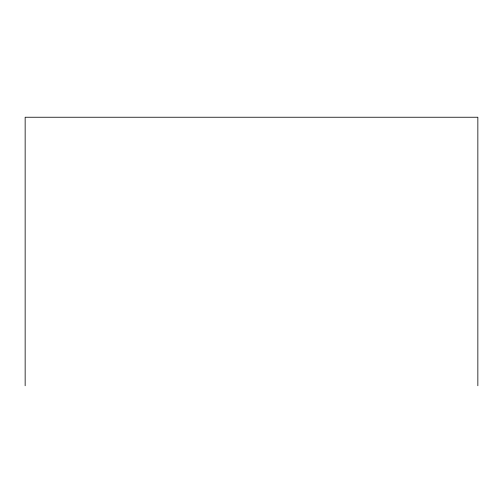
<?xml version="1.0" encoding="UTF-8"?>
<svg xmlns="http://www.w3.org/2000/svg" width="503" height="503" viewBox="0 0 503 503"><rect width="100%" height="100%" fill="white"/><g stroke="black" fill="none" stroke-linecap="round" stroke-linejoin="round"><path stroke-width="0.75" d="M477.85 385.763L477.85 117.237L25.15 117.237L25.15 385.763"/></g></svg>
